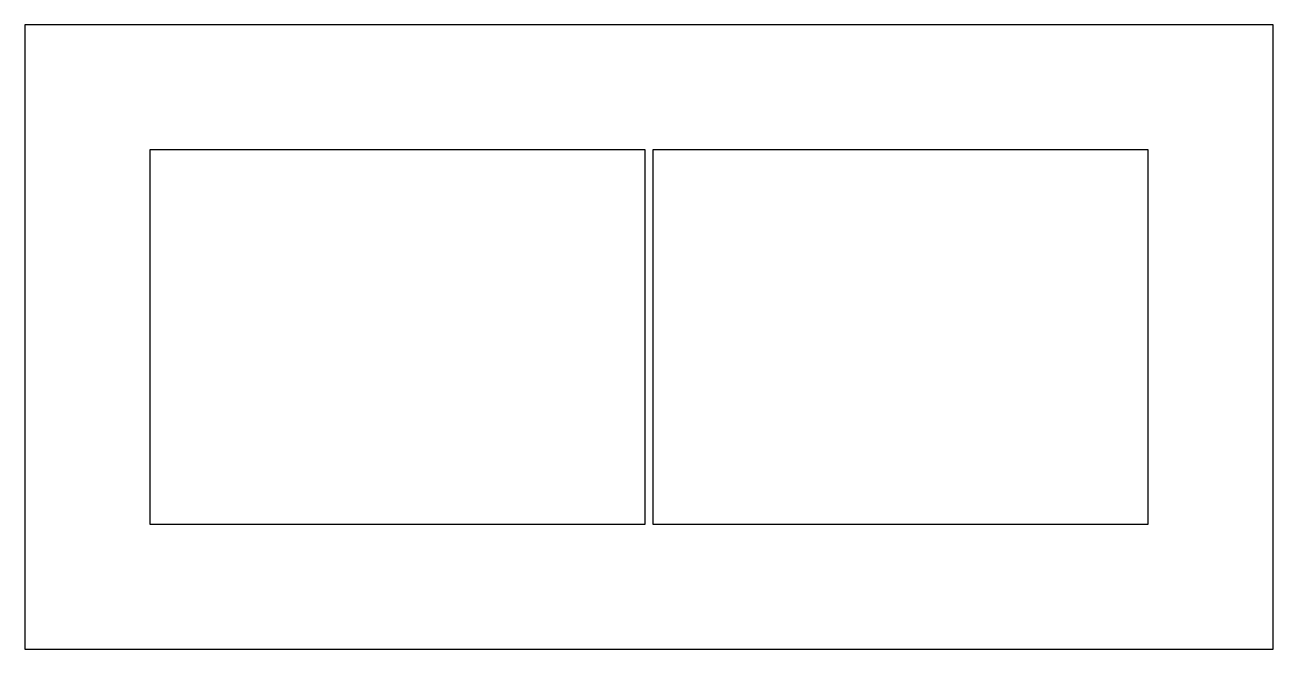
# Model space of a CAD drawing. Header units: millimetres. Extents: x 0 to 100, y 0 to 50.
import ezdxf

# ---------------------------------------------------------------- set-up
doc = ezdxf.new("R2010")
doc.units = ezdxf.units.MM
doc.layers.get('0').update_dxf_attribs({"linetype": 'CONTINUOUS'})

msp = doc.modelspace()

# ---------------------------------------------------------------- linework, layer by layer
for p, q in [((100, 50), (0, 50)), ((0, 50), (0, 0)), ((100, 0), (100, 50)), ((49.7, 40), (10, 40)), ((10, 40), (10, 10)), ((49.7, 10), (49.7, 40)), ((90, 40), (50.3, 40)), ((50.3, 40), (50.3, 10)), ((90, 10), (90, 40)), ((10, 10), (49.7, 10)), ((50.3, 10), (90, 10)), ((0, 0), (100, 0))]:
    msp.add_line(p, q)

doc.saveas('drawing.dxf')
